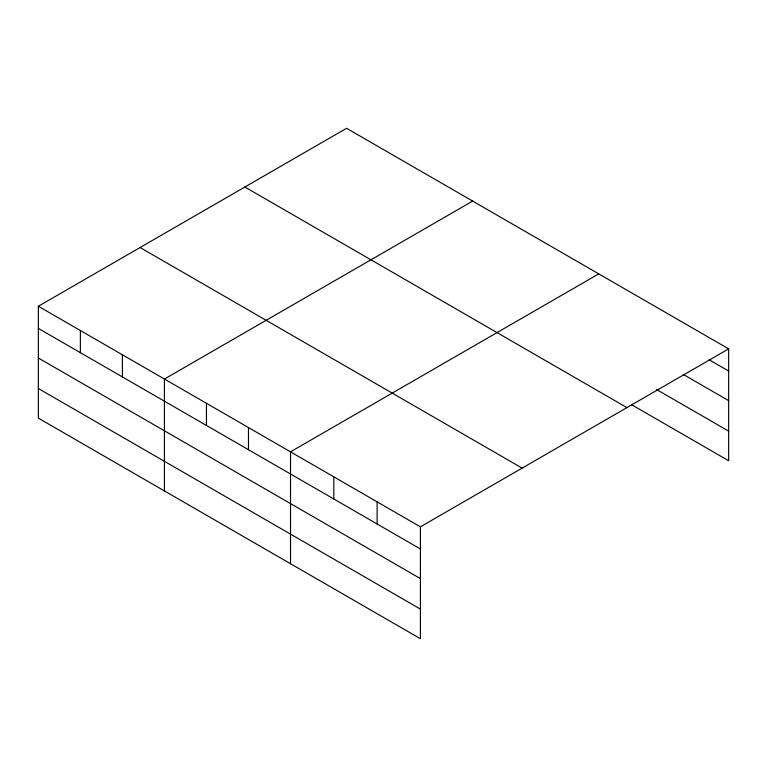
<?xml version="1.0" encoding="UTF-8"?>
<svg xmlns="http://www.w3.org/2000/svg" width="767" height="767" viewBox="0 0 767 767"><rect width="100%" height="100%" fill="white"/><g stroke="black" fill="none" stroke-linecap="round" stroke-linejoin="round"><path stroke-width="1.15" d="M38.35 306.254L420.412 526.833L420.412 638.71L38.35 418.13L38.35 306.254L346.588 128.29L728.65 348.87L728.65 460.746L631.74 404.794M472.673 201.079L164.426 379.042L164.426 490.918M598.749 273.877L290.511 451.83L290.511 563.716M420.412 526.833L728.65 348.87M709.063 359.723L728.65 371.036M683.292 374.449L728.65 400.642M656.485 389.473L728.65 431.14M244.874 187.014L626.927 407.603M140.073 247.52L522.126 468.11M38.35 328.41L420.412 548.99M38.35 358.016L420.412 578.596M38.35 388.524L420.412 609.103M377.115 501.829L377.115 523.995M333.808 476.834L333.808 498.991M248.479 427.574L248.479 449.73M206.457 403.308L206.457 425.464M122.404 354.776L122.404 376.942M80.372 330.519L80.372 352.676"/></g></svg>
